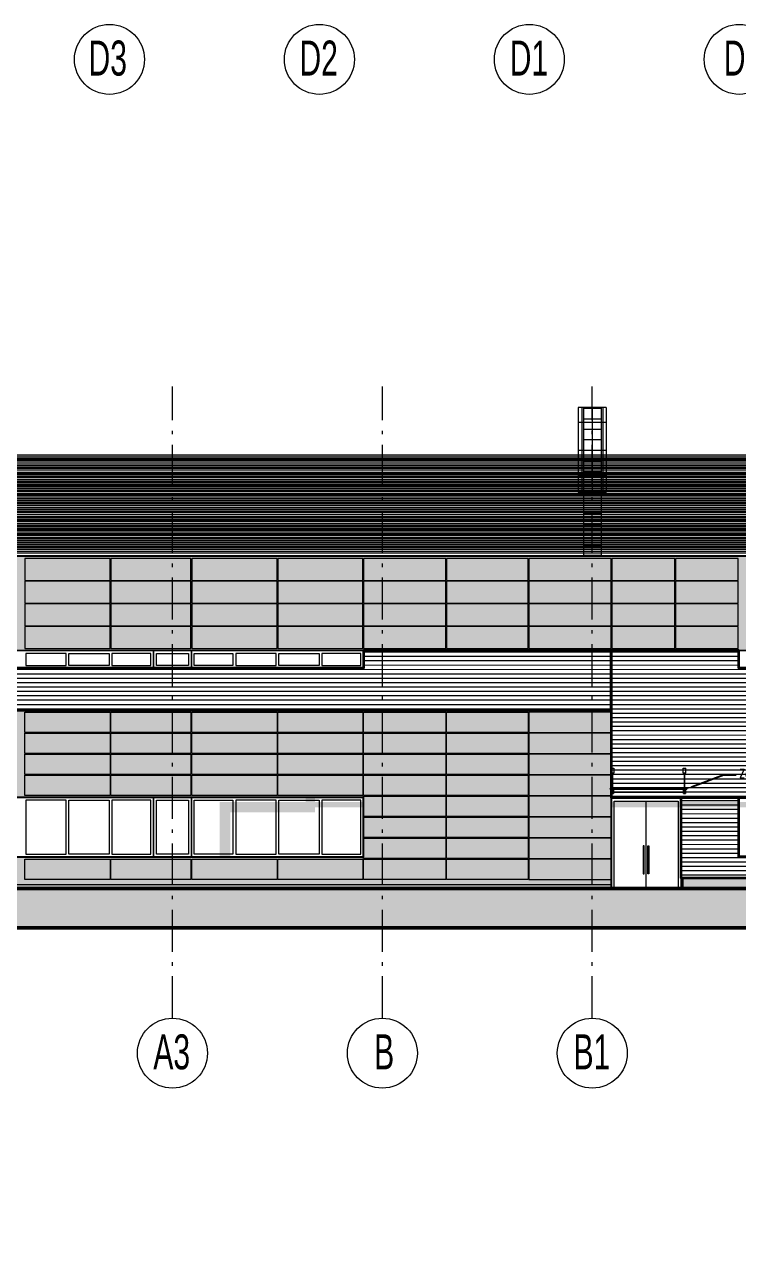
# Model space of a CAD drawing. Extents: x 6529560 to 6558080, y 5579316 to 5588131.
# Drawn here: x 6543944.56 to 6543964.97, y 5579510.52 to 5579545.44 of the extents above; entities that cross this region are included whole.
import ezdxf
from ezdxf import colors
from ezdxf.entities.mleader import LeaderData, LeaderLine
from ezdxf.math import Vec2, Vec3

# ---------------------------------------------------------------- set-up
doc = ezdxf.new("R2010")
doc.units = 0
doc.header["$MEASUREMENT"] = 0
doc.linetypes.add('ACAD_ISO10W100', pattern=[18, 12, -3, 0, -3])
doc.linetypes.add('GR_SOLID', pattern=[0])
doc.layers.get('0').update_dxf_attribs({"color": 2, "linetype": 'CONTINUOUS', "lineweight": 5})
doc.layers.add('ARCH_BLACHA_7016', color=251, linetype='CONTINUOUS', lineweight=0, true_color=0x545454)
for name, color, linetype, lineweight in [('arch_dach', 252, 'CONTINUOUS', 13), ('arch_drzwi i okna', 4, 'CONTINUOUS', 15), ('arch_linie widokowe', 4, 'CONTINUOUS', 13), ('arch_osie', 181, 'CONTINUOUS', 5), ('arch_powierzchnia', 6, 'CONTINUOUS', 35), ('arch_sciany murowane wewnetrzne', 20, 'CONTINUOUS', 25), ('arch_sciany_ocieplenie', 253, 'CONTINUOUS', 15), ('GESCHOSS_N8', 4, 'GR_SOLID', 18), ('GRAU_N0', 9, 'GR_SOLID', 13), ('STRICHART_0_N4', 4, 'GR_SOLID', 50), ('TEXT_N2', 7, 'GR_SOLID', 25)]:
    doc.layers.add(name, color=color, linetype=linetype, lineweight=lineweight)
doc.layers.add('arch_osie opisy', color=1, linetype='CONTINUOUS')
doc.styles.get("Standard").update_dxf_attribs({"font": 'arial.ttf', "width": 0.75})
doc.styles.add('styl1', font='romans.shx', dxfattribs={"width": 0.75})
pattern_1 = [(0, (-20.08269, 0), (0, 0.125), [])]

# ---------------------------------------------------------------- blocks, each defined once
blk = doc.blocks.new('drabina_krotka_front')
at = {"color": 0}
for p, q in [((0.8, -8.174), (0, -8.174)), ((0, -8.174), (0, -10.6)), ((0, -8.174), (0, -10.6)), ((0.1, -8.174), (0.1, -10.6)), ((0.1, -8.174), (0.1, -10.6)), ((0.15, -8.174), (0.15, -12.424)), ((0.65, -8.2), (0.15, -8.2)), ((0.4, -8.174), (0.4, -10.6)), ((0.4, -8.174), (0.4, -10.6)), ((0.65, -8.174), (0.65, -12.424)), ((0.7, -8.174), (0.7, -10.6)), ((0.7, -8.174), (0.7, -10.6)), ((0.8, -8.174), (0.8, -10.6)), ((0.8, -8.174), (0.8, -10.6)), ((0.8, -8.598), (0, -8.598)), ((0.65, -8.5), (0.15, -8.5)), ((0.65, -8.8), (0.15, -8.8)), ((0.8, -9.398), (0, -9.398)), ((0.65, -9.1), (0.15, -9.1)), ((0.65, -9.4), (0.15, -9.4)), ((0.65, -9.7), (0.15, -9.7)), ((0.8, -10.1), (0, -10.1)), ((0.65, -10), (0.15, -10)), ((0.65, -10.3), (0.15, -10.3)), ((0.65, -10.6), (0.15, -10.6)), ((0.65, -10.9), (0.15, -10.9)), ((0.65, -10.9), (0.15, -10.9)), ((0.65, -11.2), (0.15, -11.2)), ((0.65, -11.5), (0.15, -11.5)), ((0.65, -11.5), (0.15, -11.5)), ((0.65, -11.8), (0.15, -11.8)), ((0.65, -11.8), (0.15, -11.8)), ((0.65, -11.8), (0.15, -11.8)), ((0.65, -11.8), (0.15, -11.8)), ((0.65, -12.1), (0.15, -12.1)), ((0.65, -12.1), (0.15, -12.1)), ((0.65, -12.4), (0.15, -12.4))]:
    blk.add_line(p, q, dxfattribs=at)
at = {"color": 0, "linetype": 'Continuous'}
blk.add_line((0.8, -10.6), (0, -10.6), dxfattribs=at)
blk = doc.blocks.new('1')
at = {"layer": 'arch_linie widokowe', "color": 7, "linetype": 'Continuous'}
for p, q in [((359864, -185503), (469264, -185503)), ((438044, -188203), (359864, -188203))]:
    blk.add_line(p, q, dxfattribs=at)
at = {"layer": 'arch_linie widokowe', "color": 7, "linetype": 'Continuous', "lineweight": 0}
for p, q in [((359864, -189903), (391104, -189903)), ((391104, -194903), (391104, -189903)), ((384024, -192403), (359864, -192403)), ((384024, -194103), (384024, -192403)), ((369094, -194103), (384024, -194103)), ((391104, -194903), (369094, -194903))]:
    blk.add_line(p, q, dxfattribs=at)
at = {"layer": 'arch_linie widokowe', "color": 7, "linetype": 'Continuous'}
for points in [[(376784, -185563), (374344, -185563), (374344, -186193), (376784, -186193)], [(379094, -185563), (376804, -185563), (376804, -186193), (379094, -186193)], [(381554, -185563), (379114, -185563), (379114, -186193), (381554, -186193)], [(384004, -185563), (381574, -185563), (381574, -186193), (384004, -186193)], [(386374, -185563), (384024, -185563), (384024, -186193), (386374, -186193)], [(388734, -185563), (386394, -185563), (386394, -186193), (388734, -186193)], [(391104, -185563), (388754, -185563), (388754, -186193), (391104, -186193)], [(392919, -185563), (391124, -185563), (391124, -186193), (392919, -186193)], [(394734, -185563), (392939, -185563), (392939, -186193), (394734, -186193)], [(376784, -186213), (374344, -186213), (374344, -186843), (376784, -186843)], [(379094, -186213), (376804, -186213), (376804, -186843), (379094, -186843)], [(381554, -186213), (379114, -186213), (379114, -186843), (381554, -186843)], [(384004, -186213), (381574, -186213), (381574, -186843), (384004, -186843)], [(386374, -186213), (384024, -186213), (384024, -186843), (386374, -186843)], [(388734, -186213), (386394, -186213), (386394, -186843), (388734, -186843)], [(391104, -186213), (388754, -186213), (388754, -186843), (391104, -186843)], [(392919, -186213), (391124, -186213), (391124, -186843), (392919, -186843)], [(394734, -186213), (392939, -186213), (392939, -186843), (394734, -186843)], [(376784, -186863), (374344, -186863), (374344, -187493), (376784, -187493)], [(379094, -186863), (376804, -186863), (376804, -187493), (379094, -187493)], [(381554, -186863), (379114, -186863), (379114, -187493), (381554, -187493)], [(384004, -186863), (381574, -186863), (381574, -187493), (384004, -187493)], [(386374, -186863), (384024, -186863), (384024, -187493), (386374, -187493)], [(388734, -186863), (386394, -186863), (386394, -187493), (388734, -187493)], [(391104, -186863), (388754, -186863), (388754, -187493), (391104, -187493)], [(392919, -186863), (391124, -186863), (391124, -187493), (392919, -187493)], [(394734, -186863), (392939, -186863), (392939, -187493), (394734, -187493)], [(376784, -187513), (374344, -187513), (374344, -188143), (376784, -188143)], [(379094, -187513), (376804, -187513), (376804, -188143), (379094, -188143)], [(381554, -187513), (379114, -187513), (379114, -188143), (381554, -188143)], [(384004, -187513), (381574, -187513), (381574, -188143), (384004, -188143)], [(386374, -187513), (384024, -187513), (384024, -188143), (386374, -188143)], [(388734, -187513), (386394, -187513), (386394, -188143), (388734, -188143)], [(391104, -187513), (388754, -187513), (388754, -188143), (391104, -188143)], [(392919, -187513), (391124, -187513), (391124, -188143), (392919, -188143)], [(394734, -187513), (392939, -187513), (392939, -188143), (394734, -188143)], [(376784, -190543), (374344, -190543), (374344, -189963), (376784, -189963)], [(379094, -190543), (376804, -190543), (376804, -189963), (379094, -189963)], [(381554, -190543), (379114, -190543), (379114, -189963), (381554, -189963)], [(384004, -190543), (381574, -190543), (381574, -189963), (384004, -189963)], [(386374, -190543), (384024, -190543), (384024, -189963), (386374, -189963)], [(388734, -190543), (386394, -190543), (386394, -189963), (388734, -189963)], [(388754, -190543), (391104, -190543), (391104, -189963), (388754, -189963)], [(376784, -191143), (374344, -191143), (374344, -190563), (376784, -190563)], [(379094, -191143), (376804, -191143), (376804, -190563), (379094, -190563)], [(381554, -191143), (379114, -191143), (379114, -190563), (381554, -190563)], [(384004, -191143), (381574, -191143), (381574, -190563), (384004, -190563)], [(386374, -191143), (384024, -191143), (384024, -190563), (386374, -190563)], [(388734, -191143), (386394, -191143), (386394, -190563), (388734, -190563)], [(388754, -191143), (391104, -191143), (391104, -190563), (388754, -190563)], [(376784, -191743), (374344, -191743), (374344, -191163), (376784, -191163)], [(379094, -191743), (376804, -191743), (376804, -191163), (379094, -191163)], [(381554, -191743), (379114, -191743), (379114, -191163), (381554, -191163)], [(384004, -191743), (381574, -191743), (381574, -191163), (384004, -191163)], [(386374, -191743), (384024, -191743), (384024, -191163), (386374, -191163)], [(388734, -191743), (386394, -191743), (386394, -191163), (388734, -191163)], [(388754, -191743), (391104, -191743), (391104, -191163), (388754, -191163)], [(376784, -192343), (374344, -192343), (374344, -191763), (376784, -191763)], [(379094, -192343), (376804, -192343), (376804, -191763), (379094, -191763)], [(381554, -192343), (379114, -192343), (379114, -191763), (381554, -191763)], [(384004, -192343), (381574, -192343), (381574, -191763), (384004, -191763)], [(386374, -192343), (384024, -192343), (384024, -191763), (386374, -191763)], [(388734, -192343), (386394, -192343), (386394, -191763), (388734, -191763)], [(388754, -192343), (391104, -192343), (391104, -191763), (388754, -191763)], [(386374, -192943), (384024, -192943), (384024, -192363), (386374, -192363)], [(388734, -192943), (386394, -192943), (386394, -192363), (388734, -192363)], [(388754, -192943), (391104, -192943), (391104, -192363), (388754, -192363)], [(386374, -193543), (384024, -193543), (384024, -192963), (386374, -192963)], [(388734, -193543), (386394, -193543), (386394, -192963), (388734, -192963)], [(388754, -193543), (391104, -193543), (391104, -192963), (388754, -192963)], [(386374, -194143), (384024, -194143), (384024, -193563), (386374, -193563)], [(388734, -194143), (386394, -194143), (386394, -193563), (388734, -193563)], [(388754, -194143), (391104, -194143), (391104, -193563), (388754, -193563)], [(376784, -194743), (374344, -194743), (374344, -194163), (376784, -194163)], [(379094, -194743), (376804, -194743), (376804, -194163), (379094, -194163)], [(381554, -194743), (379114, -194743), (379114, -194163), (381554, -194163)], [(384004, -194743), (381574, -194743), (381574, -194163), (384004, -194163)], [(386374, -194743), (384024, -194743), (384024, -194163), (386374, -194163)], [(388734, -194743), (386394, -194743), (386394, -194163), (388734, -194163)], [(388754, -194743), (391104, -194743), (391104, -194163), (388754, -194163)]]:
    blk.add_lwpolyline(points, close=True, dxfattribs=at)

msp = doc.modelspace()

# ---------------------------------------------------------------- hatches: boundary and pattern name
at = {"layer": 'ARCH_BLACHA_7016'}
h = msp.add_hatch(dxfattribs=at)
h.set_pattern_fill('LINE', color=256)
h.set_pattern_definition(pattern_1)
h.paths.add_polyline_path([(6543930.3262, 5579533.0354), (6544039.2462, 5579533.0354), (6544039.2462, 5579530.2355), (6543930.3262, 5579530.2355)])
h = msp.add_hatch(dxfattribs=at)
h.set_pattern_fill('LINE', color=256)
h.set_pattern_definition(pattern_1)
h.paths.add_polyline_path([(6543930.3262, 5579527.0355), (6543930.3262, 5579525.8355), (6543961.3263, 5579525.8355), (6543961.3263, 5579527.5368), (6543954.2462, 5579527.5354), (6543954.2462, 5579527.0355)])
h.paths.add_polyline_path([(6543964.9763, 5579527.5355), (6543961.3263, 5579527.5355), (6543961.3263, 5579523.3355), (6543984.2462, 5579523.3355), (6543984.2462, 5579521.6355), (6543964.9763, 5579521.6355), (6543964.9763, 5579523.3355), (6543963.3163, 5579523.3355), (6543963.3163, 5579521.0354), (6543989.0562, 5579521.0354), (6543989.0562, 5579521.6355), (6543987.7463, 5579521.6355), (6543987.7463, 5579523.3355), (6544008.2462, 5579523.3355), (6544008.2462, 5579521.6354), (6543990.2462, 5579521.6354), (6543990.2462, 5579521.0354), (6544009.1103, 5579521.0354), (6544009.1103, 5579527.5366), (6544008.2462, 5579527.5355), (6544008.2462, 5579525.8355), (6543987.7462, 5579525.8355), (6543987.7462, 5579527.5355), (6543984.2462, 5579527.5355), (6543984.2462, 5579527.0355), (6543964.9763, 5579527.0355)])
at = {"layer": 'arch_sciany_ocieplenie'}
h = msp.add_hatch(color=256, dxfattribs=at)
h.dxf.hatch_style = 1
h.paths.add_polyline_path([(6543930.3262, 5579533.1354), (6544039.2462, 5579533.1354), (6544039.2462, 5579533.0354), (6543930.3262, 5579533.0354)])
at = {"layer": 'GESCHOSS_N8', "true_color": 0xc4c4c4}
h = msp.add_hatch(color=9, dxfattribs=at)
h.dxf.hatch_style = 1
h.paths.add_polyline_path([(6544038.2462, 5579520.8355), (6544039.4862, 5579520.8355), (6544039.4862, 5579530.2355), (6543930.0862, 5579530.2355), (6543930.0862, 5579527.5355), (6544008.2462, 5579527.5317), (6544008.2462, 5579527.5367), (6544009.1103, 5579527.5367), (6544009.1103, 5579527.5311), (6544012.4962, 5579527.5305), (6544012.4962, 5579527.5353), (6544013.3562, 5579527.5353), (6544013.3562, 5579527.5294), (6544038.2462, 5579527.5355)])
h = msp.add_hatch(color=9, dxfattribs=at)
h.dxf.hatch_style = 1
h.paths.add_polyline_path([(6543930.0862, 5579525.8355), (6543961.3263, 5579525.8355), (6543961.3263, 5579520.8355), (6543939.3162, 5579520.8355), (6543939.3162, 5579520.7354), (6543937.3263, 5579520.7354), (6543937.3263, 5579520.8354), (6543930.0862, 5579520.8355), (6543930.0862, 5579521.6355), (6543937.3262, 5579521.6355), (6543937.3263, 5579520.7354), (6543939.3162, 5579520.7354), (6543939.3162, 5579521.6355), (6543954.2462, 5579521.6354), (6543954.2447, 5579523.3355), (6543930.0862, 5579523.3355)])
at = {"layer": 'GESCHOSS_N8'}
h = msp.add_hatch(color=253, dxfattribs=at)
h.dxf.hatch_style = 1
h.paths.add_polyline_path([(6543961.3263, 5579520.7354), (6543961.3263, 5579520.8355), (6543939.3162, 5579520.8355), (6543939.3162, 5579520.7354)])
h = msp.add_hatch(color=253, dxfattribs=at)
h.dxf.hatch_style = 1
h.paths.add_polyline_path([(6543963.3712, 5579521.0354), (6543989.0562, 5579521.0354), (6543989.0562, 5579520.7354), (6543963.3712, 5579520.7354)])
h.paths.add_polyline_path([(6543990.2462, 5579520.736), (6544009.1103, 5579520.7354), (6544009.1103, 5579521.0354), (6543990.2462, 5579521.036)])
h.paths.add_polyline_path([(6544012.4962, 5579521.0354), (6544038.2462, 5579521.0354), (6544038.2462, 5579520.7354), (6544012.4962, 5579520.7354)])
at = {"layer": 'GRAU_N0', "lineweight": 15, "transparency": 33554567}
h = msp.add_hatch(dxfattribs=at)
h.set_pattern_fill('ANSI31', color=256, scale=0.4, angle=135, style=0)
h.set_pattern_definition([(180, (92.953915, 198.38545), (0, -0.05), [])])
h.paths.add_polyline_path([(6543919.135, 5579533.091), (6544028.055, 5579533.091), (6544028.055, 5579530.291), (6543919.135, 5579530.291)])
at = {"layer": 'GRAU_N0', "ltscale": 0.001}
for points in [[(6543919.2146, 5579528.2513), (6543973.0546, 5579528.2513), (6543973.0546, 5579528.1013), (6543919.3646, 5579528.1013), (6543919.3646, 5579528.1001)], [(6543952.8607, 5579523.3921), (6543952.5957, 5579523.6121), (6543952.5947, 5579523.211), (6543950.135, 5579523.211), (6543950.1357, 5579520.791), (6543950.4426, 5579520.791), (6543950.442, 5579522.9109), (6543952.8607, 5579522.9109)], [(6543952.5596, 5579523.2086), (6543973.055, 5579523.2086), (6543973.055, 5579523.0586), (6543952.7096, 5579523.0586), (6543952.7096, 5579523.0575)]]:
    msp.add_hatch(color=168, dxfattribs=at).paths.add_polyline_path(points)
at = {"layer": 'STRICHART_0_N4'}
msp.add_hatch(color=256, dxfattribs=at).paths.add_polyline_path([(6543924.8403, 5579520.7354), (6543963.3967, 5579520.7354), (6544003.5967, 5579520.7354), (6544046.0989, 5579520.7354), (6544046.0989, 5579519.6129), (6543924.8403, 5579519.6129)])

# ---------------------------------------------------------------- linework, layer by layer
at = {"layer": 'arch_dach', "color": 7}
for p, q in [((6543961.3263, 5579524.0337), (6543961.3263, 5579524.1734)), ((6543961.3263, 5579524.1734), (6543961.3989, 5579524.1734)), ((6543961.3565, 5579524.0337), (6543961.3263, 5579524.0337)), ((6543961.3626, 5579523.988), (6543961.3505, 5579523.988)), ((6543961.3505, 5579523.988), (6543961.3505, 5579523.4332)), ((6543961.3565, 5579523.988), (6543961.3565, 5579524.0337)), ((6543961.3565, 5579524.0337), (6543961.3686, 5579524.0337)), ((6543961.3565, 5579523.988), (6543961.3565, 5579524.0337)), ((6543961.3626, 5579523.988), (6543961.3565, 5579523.988)), ((6543961.3686, 5579523.988), (6543961.3565, 5579523.988)), ((6543961.3686, 5579524.0337), (6543961.3626, 5579524.0337)), ((6543961.3747, 5579523.988), (6543961.3626, 5579523.988)), ((6543961.3686, 5579524.0337), (6543961.3686, 5579523.988)), ((6543961.3989, 5579524.0337), (6543961.3686, 5579524.0337)), ((6543961.3747, 5579523.4332), (6543961.3747, 5579523.988)), ((6543961.3989, 5579524.1734), (6543961.3989, 5579524.0337)), ((6543963.3849, 5579524.0337), (6543963.3849, 5579524.1734)), ((6543963.3849, 5579524.1734), (6543963.4576, 5579524.1734)), ((6543963.4152, 5579524.0337), (6543963.3849, 5579524.0337)), ((6543963.4212, 5579523.988), (6543963.4091, 5579523.988)), ((6543963.4091, 5579523.988), (6543963.4091, 5579523.4332)), ((6543963.4152, 5579523.988), (6543963.4152, 5579524.0337)), ((6543963.4152, 5579524.0337), (6543963.4273, 5579524.0337)), ((6543963.4152, 5579523.988), (6543963.4152, 5579524.0337)), ((6543963.4212, 5579523.988), (6543963.4152, 5579523.988)), ((6543963.4273, 5579523.988), (6543963.4152, 5579523.988)), ((6543963.4273, 5579524.0337), (6543963.4212, 5579524.0337)), ((6543963.4333, 5579523.988), (6543963.4212, 5579523.988)), ((6543963.4273, 5579524.0337), (6543963.4273, 5579523.988)), ((6543963.4576, 5579524.0337), (6543963.4273, 5579524.0337)), ((6543963.4333, 5579523.4332), (6543963.4333, 5579523.988)), ((6543963.4576, 5579524.0337), (6543963.4576, 5579524.1734)), ((6543963.4862, 5579523.5932), (6543961.2976, 5579523.5932)), ((6543961.2976, 5579523.5932), (6543961.2976, 5579523.5732)), ((6543961.2976, 5579523.5732), (6543961.2976, 5579523.5932)), ((6543961.2976, 5579523.5932), (6543963.4862, 5579523.5932)), ((6543963.4862, 5579523.5732), (6543961.2976, 5579523.5732)), ((6543961.2976, 5579523.5732), (6543963.4862, 5579523.5732)), ((6543961.3376, 5579523.5732), (6543961.2976, 5579523.5732)), ((6543961.3376, 5579523.4915), (6543961.3376, 5579523.5732)), ((6543961.3376, 5579523.5732), (6543961.3876, 5579523.5732)), ((6543961.3376, 5579523.4513), (6543961.3376, 5579523.5732)), ((6543961.3505, 5579523.5932), (6543961.3747, 5579523.5932)), ((6543961.3876, 5579523.5732), (6543961.3876, 5579523.4915)), ((6543963.3962, 5579523.4915), (6543963.3962, 5579523.5732)), ((6543963.3962, 5579523.5732), (6543963.4462, 5579523.5732)), ((6543963.4091, 5579523.5932), (6543963.4333, 5579523.5932)), ((6543963.4462, 5579523.5732), (6543963.4462, 5579523.4915)), ((6543963.4862, 5579523.5732), (6543963.4462, 5579523.5732)), ((6543963.4462, 5579523.5732), (6543963.4462, 5579523.4513)), ((6543963.4862, 5579523.5732), (6543963.4862, 5579523.5932)), ((6543963.4862, 5579523.5932), (6543963.4862, 5579523.5732)), ((6543961.3876, 5579523.4915), (6543961.3376, 5579523.4915)), ((6543961.3876, 5579523.4915), (6543961.3376, 5579523.4915)), ((6543961.3376, 5579523.4915), (6543961.3376, 5579523.4513)), ((6543961.3376, 5579523.4513), (6543961.3876, 5579523.4513)), ((6543961.3876, 5579523.4513), (6543961.3376, 5579523.4513)), ((6543961.3876, 5579523.4513), (6543961.3876, 5579523.4915)), ((6543963.3962, 5579523.4915), (6543961.3876, 5579523.4915)), ((6543961.3876, 5579523.4915), (6543961.3876, 5579523.4513)), ((6543963.4462, 5579523.4915), (6543963.3962, 5579523.4915)), ((6543963.3962, 5579523.4513), (6543963.3962, 5579523.4915)), ((6543963.4462, 5579523.4513), (6543963.3962, 5579523.4513))]:
    msp.add_line(p, q, dxfattribs=at)
at = {"layer": 'arch_dach'}
msp.add_line((6543961.3876, 5579523.4915), (6543963.3962, 5579523.4915), dxfattribs=at)
at = {"layer": 'arch_dach', "color": 7}
msp.add_lwpolyline([(6543963.3962, 5579523.4513), (6543963.4462, 5579523.4513), (6543963.4462, 5579523.4915), (6543963.3962, 5579523.4915)], close=True, dxfattribs=at)
at = {"layer": 'arch_drzwi i okna', "color": 7}
for points in [[(6543948.2462, 5579527.5351), (6543943.3262, 5579527.5351), (6543943.3262, 5579527.035), (6543948.2462, 5579527.035)], [(6543945.7462, 5579527.4551), (6543944.5962, 5579527.4551), (6543944.5962, 5579527.115), (6543945.7462, 5579527.115)], [(6543946.9762, 5579527.115), (6543945.8262, 5579527.115), (6543945.8262, 5579527.4551), (6543946.9762, 5579527.4551)], [(6543948.1662, 5579527.4551), (6543947.0562, 5579527.4551), (6543947.0562, 5579527.115), (6543948.1662, 5579527.115)], [(6543949.3262, 5579527.5351), (6543948.2462, 5579527.5351), (6543948.2462, 5579527.035), (6543949.3262, 5579527.035)], [(6543949.2462, 5579527.1151), (6543948.3262, 5579527.1151), (6543948.3262, 5579527.4551), (6543949.2462, 5579527.4551)], [(6543954.2462, 5579527.5351), (6543949.3262, 5579527.5351), (6543949.3262, 5579527.035), (6543954.2462, 5579527.035)], [(6543950.5162, 5579527.115), (6543949.4062, 5579527.115), (6543949.4062, 5579527.4551), (6543950.5162, 5579527.4551)], [(6543951.7462, 5579527.4551), (6543950.5962, 5579527.4551), (6543950.5962, 5579527.115), (6543951.7462, 5579527.115)], [(6543952.9762, 5579527.115), (6543951.8262, 5579527.115), (6543951.8262, 5579527.4551), (6543952.9762, 5579527.4551)], [(6543954.1662, 5579527.4551), (6543953.0562, 5579527.4551), (6543953.0562, 5579527.115), (6543954.1662, 5579527.115)], [(6543948.2462, 5579523.3355), (6543943.3262, 5579523.3355), (6543943.3262, 5579521.6355), (6543948.2462, 5579521.6355)], [(6543945.7462, 5579523.2555), (6543944.5962, 5579523.2555), (6543944.5962, 5579521.7155), (6543945.7462, 5579521.7155)], [(6543946.9762, 5579521.7155), (6543945.8262, 5579521.7155), (6543945.8262, 5579523.2555), (6543946.9762, 5579523.2555)], [(6543948.1662, 5579523.2555), (6543947.0562, 5579523.2555), (6543947.0562, 5579521.7155), (6543948.1662, 5579521.7155)], [(6543949.3262, 5579523.3355), (6543948.2462, 5579523.3355), (6543948.2462, 5579521.6355), (6543949.3262, 5579521.6355)], [(6543949.2462, 5579521.7156), (6543948.3262, 5579521.7156), (6543948.3262, 5579523.2555), (6543949.2462, 5579523.2555)], [(6543954.2462, 5579523.3355), (6543949.3262, 5579523.3355), (6543949.3262, 5579521.6355), (6543954.2462, 5579521.6355)], [(6543950.5162, 5579521.7155), (6543949.4062, 5579521.7155), (6543949.4062, 5579523.2555), (6543950.5162, 5579523.2555)], [(6543951.7462, 5579523.2555), (6543950.5962, 5579523.2555), (6543950.5962, 5579521.7155), (6543951.7462, 5579521.7155)], [(6543952.9762, 5579521.7155), (6543951.8262, 5579521.7155), (6543951.8262, 5579523.2555), (6543952.9762, 5579523.2555)], [(6543954.1662, 5579523.2555), (6543953.0562, 5579523.2555), (6543953.0562, 5579521.7155), (6543954.1662, 5579521.7155)], [(6543963.3163, 5579520.7354), (6543961.3263, 5579520.7354), (6543961.3263, 5579523.3355), (6543963.3163, 5579523.3355)], [(6543963.2363, 5579520.7354), (6543961.4063, 5579520.7354), (6543961.4063, 5579523.2355), (6543963.2363, 5579523.2355)]]:
    msp.add_lwpolyline(points, close=True, dxfattribs=at)
for points in [[(6543962.3213, 5579520.7354), (6543962.3213, 5579523.2355)], [(6543962.2668, 5579521.1536), (6543962.2668, 5579521.9536), (6543962.2368, 5579521.9536), (6543962.2368, 5579521.1522), (6543962.2668, 5579521.1522)], [(6543962.3757, 5579521.1536), (6543962.3757, 5579521.9536), (6543962.4057, 5579521.9536), (6543962.4057, 5579521.1522), (6543962.3757, 5579521.1522)]]:
    msp.add_lwpolyline(points, dxfattribs=at)
at = {"layer": 'arch_linie widokowe', "color": 7}
msp.add_lwpolyline([(6543930.3262, 5579533.1354), (6544039.2462, 5579533.1354), (6544039.2462, 5579533.0354), (6543930.3262, 5579533.0354)], close=True, dxfattribs=at)
msp.add_lwpolyline([(6544039.2462, 5579530.5354), (6544039.2462, 5579533.0354), (6543930.3262, 5579533.0354), (6543930.3262, 5579530.5354)], dxfattribs=at)
at = {"layer": 'arch_linie widokowe'}
for points in [[(6543930.0862, 5579530.2355), (6543930.0862, 5579527.5355), (6544008.2462, 5579527.5357), (6544008.2464, 5579527.5353), (6544009.1105, 5579527.5353), (6544009.1103, 5579527.5355), (6544012.4962, 5579527.5366), (6544012.4962, 5579527.5368), (6544013.3562, 5579527.5368), (6544013.3562, 5579527.5368), (6544038.2462, 5579527.5355), (6544038.2462, 5579520.7354), (6544039.4862, 5579520.7354), (6544039.4862, 5579530.2355)], [(6543930.0862, 5579525.8355), (6543961.3263, 5579525.8355), (6543961.3263, 5579520.8355), (6543939.3162, 5579520.8355), (6543939.3162, 5579520.7354), (6543937.3263, 5579520.7354), (6543937.3263, 5579520.8354), (6543930.0862, 5579520.8355), (6543930.0862, 5579521.6355), (6543937.3262, 5579521.6355), (6543937.3263, 5579520.7354), (6543939.3162, 5579520.7354), (6543939.3162, 5579521.6355), (6543954.2462, 5579521.6354), (6543954.2447, 5579523.3355), (6543930.0862, 5579523.3355)]]:
    msp.add_lwpolyline(points, close=True, dxfattribs=at)
at = {"layer": 'arch_osie', "linetype": 'ACAD_ISO10W100', "ltscale": 0.1, "extrusion": (-4.94832e-09, -8.0265e-10, 1), "elevation": 0}
for points in [[(6543948.7862, 5579517.0244), (6543948.7862, 5579535.0874)], [(6543954.7862, 5579517.0244), (6543954.7862, 5579535.0874)], [(6543960.7862, 5579517.0244), (6543960.7862, 5579535.0874)]]:
    msp.add_lwpolyline(points, dxfattribs=at)
at = {"layer": 'arch_osie'}
for centre in [(6543946.9863, 5579544.4444, 0), (6543952.9863, 5579544.4444, 0), (6543958.9863, 5579544.4444, 0), (6543964.9863, 5579544.4444, 0), (6543948.7862, 5579516.0244, 0), (6543954.7862, 5579516.0244, 0), (6543960.7862, 5579516.0244, 0)]:
    msp.add_circle(centre, 1, dxfattribs=at)
at = {"layer": 'arch_powierzchnia'}
msp.add_lwpolyline([(6543930.3262, 5579527.0355), (6543930.3262, 5579525.8355), (6543961.3263, 5579525.8355), (6543961.3263, 5579527.5368), (6543954.2462, 5579527.5354), (6543954.2462, 5579527.0355)], close=True, dxfattribs=at)
msp.add_lwpolyline([(6543987.7462, 5579527.5355), (6543984.2462, 5579527.5355), (6543984.2462, 5579527.0355), (6543964.9763, 5579527.0355), (6543964.9763, 5579527.5355), (6543961.3263, 5579527.5355), (6543961.3263, 5579523.3355), (6543984.2462, 5579523.3355), (6543984.2462, 5579521.6355), (6543964.9763, 5579521.6355), (6543964.9763, 5579523.3355), (6543963.3163, 5579523.3355), (6543963.3163, 5579521.0354), (6543989.0562, 5579521.0354)], dxfattribs=at)
at = {"layer": 'arch_sciany murowane wewnetrzne'}
for points in [[(6543930.3262, 5579533.0354), (6544039.2462, 5579533.0354), (6544039.2462, 5579530.2355), (6543930.3262, 5579530.2355)], [(6543930.0862, 5579525.8354), (6543961.3263, 5579525.8355), (6543961.3263, 5579520.7354), (6543930.0862, 5579520.7354), (6543930.0862, 5579521.6355), (6543937.3262, 5579521.6355), (6543937.3263, 5579520.7354), (6543939.3162, 5579520.7354), (6543939.3162, 5579521.6354), (6543954.2462, 5579521.6354), (6543954.2462, 5579523.3355), (6543930.0862, 5579523.3355)], [(6543963.3712, 5579521.0354), (6543989.0562, 5579521.0354), (6543989.0562, 5579520.7354), (6543963.3712, 5579520.7354)]]:
    msp.add_lwpolyline(points, close=True, dxfattribs=at)
msp.add_lwpolyline([(6543961.3263, 5579525.8355), (6543930.3262, 5579525.8355), (6543930.3262, 5579527.0355), (6543954.2462, 5579527.0354), (6543954.2462, 5579527.5354), (6543961.3263, 5579527.5355)], dxfattribs=at)
at = {"layer": 'STRICHART_0_N4'}
msp.add_lwpolyline([(6543924.8403, 5579520.7354), (6543963.3967, 5579520.7354), (6543963.3967, 5579520.7354), (6544003.5967, 5579520.7354), (6544003.5967, 5579520.7354), (6544046.0989, 5579520.7354), (6544046.0989, 5579519.6129), (6543924.8403, 5579519.6129)], close=True, dxfattribs=at)

# ---------------------------------------------------------------- block references
at = {"xscale": 0.001, "yscale": 0.001, "zscale": 0.001}
msp.add_blockref('1', (6543570.2218, 5579715.7382), dxfattribs=at)
at = {"layer": 'arch_drzwi i okna', "color": 7}
msp.add_blockref('drabina_krotka_front', (6543960.3862, 5579542.6599), dxfattribs=at)

# ---------------------------------------------------------------- texts
at = {"layer": 'arch_osie opisy', "char_height": 1, "width": 1.5}
for s, insert, attachment_point in [('{\\fArial Narrow|b0|i0|c238|p34;D3}', (6543947.4858, 5579544.9824, 0), 3), ('{\\fArial Narrow|b0|i0|c238|p34;D2}', (6543953.5139, 5579544.9824, 0), 3), ('{\\fArial Narrow|b0|i0|c238|p34;D1}', (6543959.5231, 5579544.9824, 0), 3), ('{\\fArial Narrow|b0|i0|c238|p34;D}', (6543965.1652, 5579544.9824, 0), 3), ('{\\fArial Narrow|b0|i0|c238|p34;A3}', (6543948.24, 5579516.5624, 0), 1), ('{\\fArial Narrow|b0|i0|c238|p34;B}', (6543954.5512, 5579516.5624, 0), 1), ('{\\fArial Narrow|b0|i0|c238|p34;B1}', (6543960.2495, 5579516.5624, 0), 1)]:
    msp.add_mtext(s, dxfattribs=dict(at, insert=insert, attachment_point=attachment_point))

# ---------------------------------------------------------------- leaders
at = {"layer": 'TEXT_N2'}
ml = msp.add_multileader_mtext('Standard', dxfattribs=at)
ml.set_content('Zadaszenie szklane systemowe', color=256, style='styl1')
ml.set_leader_properties()
ml.build(insert=Vec2(0, 0))
ml.multileader.update_dxf_attribs({"text_right_attachment_type": 6, "dogleg_length": 0.36, "arrow_head_size": 0.18})
ctx = ml.context
ctx.base_point, ctx.char_height, ctx.arrow_head_size, ctx.landing_gap_size, ctx.plane_origin = Vec3(6543964.9002, 5579523.9836, 6.8881), 0.25, 0.18, 0.09, Vec3(6543962.7105, 5579523.6832, 6.8881)
ctx.right_attachment = 6
notes = []
notes.append((ctx, [(0, (1, 1, 0), (6543964.5402, 5579523.9836, 6.8881), (1, 0), 0.36, [(0, [(6543963.4862, 5579523.5832, 6.8881)], 0, [])])]))
ctx.mtext.insert, ctx.mtext.flow_direction = Vec3(6543964.9902, 5579524.1502, 6.8881), 5
for ctx, leaders in notes:
    for number, flags, end, landing, length, lines in leaders:
        leader = LeaderData()
        leader.index, (leader.has_last_leader_line, leader.has_dogleg_vector, leader.attachment_direction) = number, flags
        leader.last_leader_point, leader.dogleg_vector, leader.dogleg_length = Vec3(end), Vec3(landing), length
        for number, points, colour, breaks in lines:
            line = LeaderLine()
            line.index, line.vertices, line.color, line.breaks = number, Vec3.list(points), colors.encode_raw_color(colour), breaks
            leader.lines.append(line)
        ctx.leaders.append(leader)

doc.saveas('drawing.dxf')
